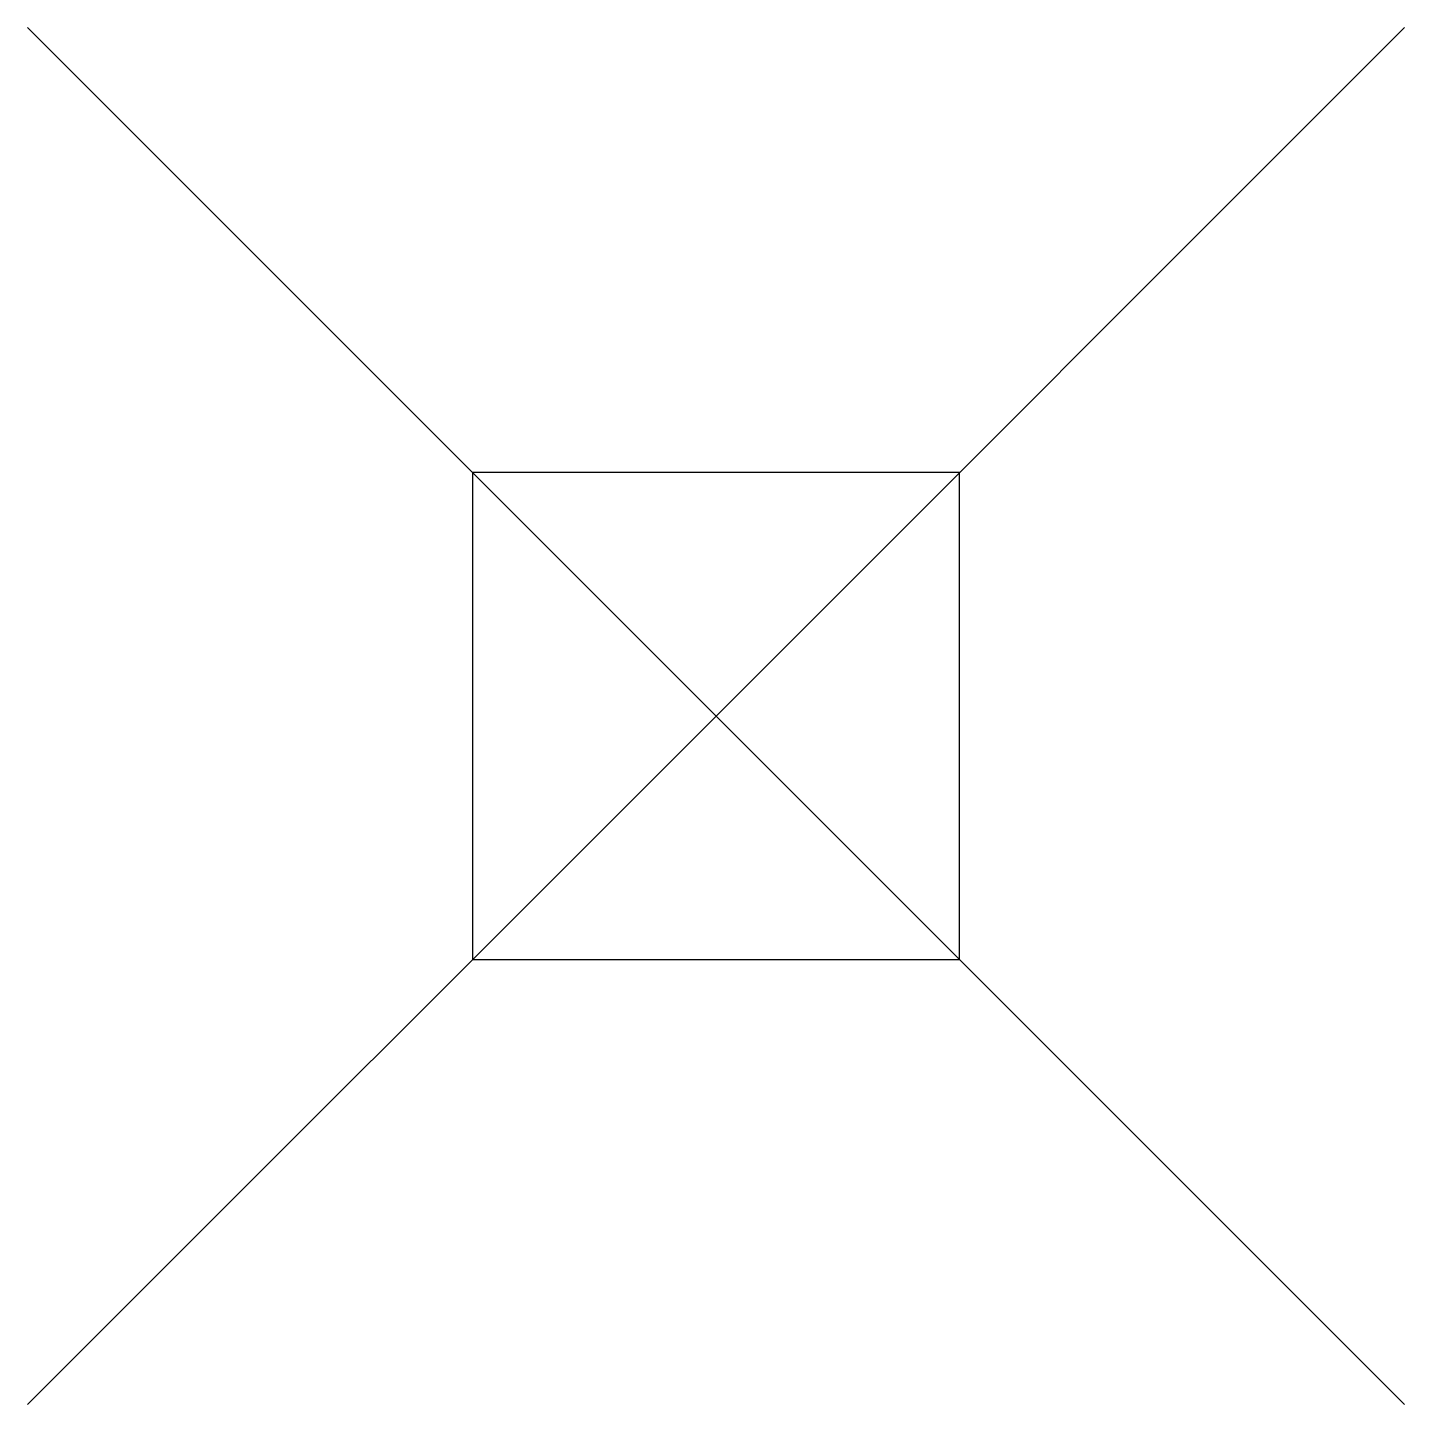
# Model space of a CAD drawing. Extents: x -1.41 to 1.41, y -1.41 to 1.41.
import ezdxf

# ---------------------------------------------------------------- set-up
doc = ezdxf.new("R2010")
doc.units = 0
doc.header["$LTSCALE"] = 50
doc.header["$MEASUREMENT"] = 0
doc.layers.get('0').update_dxf_attribs({"linetype": 'CONTINUOUS'})

msp = doc.modelspace()

# ---------------------------------------------------------------- linework, layer by layer
for p, q in [((0, 0), (-1.4142, 1.4142)), ((0, 0), (1.4142, 1.4142)), ((0.5, 0.5), (-0.5, 0.5)), ((-0.5, 0.5), (-0.5, -0.5)), ((0.5, -0.5), (0.5, 0.5)), ((0, 0), (-1.4142, -1.4142)), ((0, 0), (1.4142, -1.4142)), ((-0.5, -0.5), (0.5, -0.5))]:
    msp.add_line(p, q)

doc.saveas('drawing.dxf')
